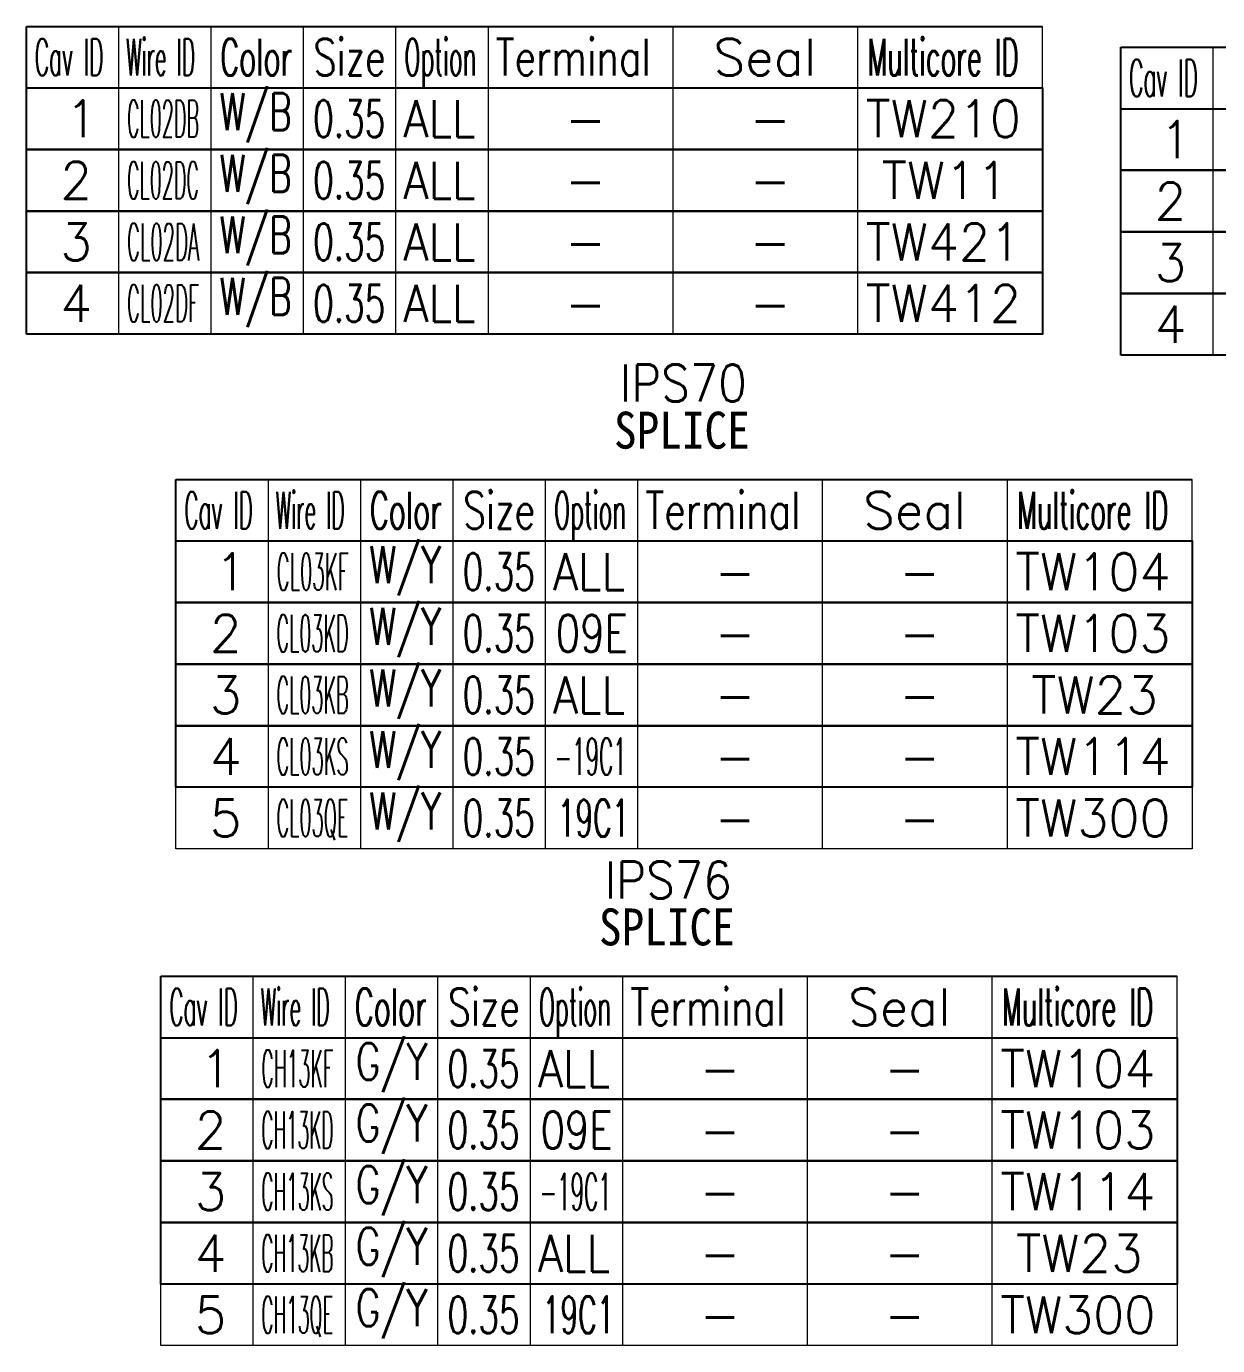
# Model space of a CAD drawing. Header units: inches. Extents: x 47316 to 59086, y 3141 to 11743.
# Drawn here: x 52019.2 to 52115.9, y 8496 to 8603.1 of the extents above; entities that cross this region are included whole.
import ezdxf

# ---------------------------------------------------------------- set-up
doc = ezdxf.new("R2010")
doc.units = ezdxf.units.IN
doc.header["$MEASUREMENT"] = 0
doc.styles.get("Standard").update_dxf_attribs({"font": ''})
doc.styles.get('Standard').set_extended_font_data('SimSun')

msp = doc.modelspace()

# ---------------------------------------------------------------- linework, layer by layer
at = {"color": 0, "linetype": 'Continuous', "lineweight": -2}
for p, q in [((52019.2, 8603.1), (52101.7, 8603.1)), ((52019.2, 8598.1), (52019.2, 8603.1)), ((52108.04, 8601.41), (52190.54, 8601.41)), ((52108.04, 8596.41), (52108.04, 8601.41)), ((52019.2, 8598.1), (52101.7, 8598.1)), ((52108.04, 8596.41), (52190.54, 8596.41)), ((52031.34, 8566.31), (52113.84, 8566.31)), ((52031.34, 8561.31), (52031.34, 8566.31)), ((52031.34, 8561.31), (52113.84, 8561.31)), ((52030.11, 8525.97), (52112.61, 8525.97)), ((52030.11, 8520.97), (52030.11, 8525.97)), ((52030.11, 8520.97), (52112.61, 8520.97))]:
    msp.add_line(p, q, dxfattribs=at)
at = {"color": 7, "linetype": 'Continuous', "lineweight": 15}
for p, q in [((52026.7, 8598.1), (52026.7, 8603.1)), ((52034.2, 8598.1), (52034.2, 8603.1)), ((52041.7, 8598.1), (52041.7, 8603.1)), ((52049.2, 8598.1), (52049.2, 8603.1)), ((52056.7, 8598.1), (52056.7, 8603.1)), ((52071.7, 8598.1), (52071.7, 8603.1)), ((52086.7, 8598.1), (52086.7, 8603.1)), ((52101.7, 8598.1), (52101.7, 8603.1)), ((52115.54, 8596.41), (52115.54, 8601.41)), ((52038.84, 8561.31), (52038.84, 8566.31)), ((52046.34, 8561.31), (52046.34, 8566.31)), ((52053.84, 8561.31), (52053.84, 8566.31)), ((52061.34, 8561.31), (52061.34, 8566.31)), ((52068.84, 8561.31), (52068.84, 8566.31)), ((52083.84, 8561.31), (52083.84, 8566.31)), ((52098.84, 8561.31), (52098.84, 8566.31)), ((52113.84, 8561.31), (52113.84, 8566.31)), ((52037.61, 8520.97), (52037.61, 8525.97)), ((52045.11, 8520.97), (52045.11, 8525.97)), ((52052.61, 8520.97), (52052.61, 8525.97)), ((52060.11, 8520.97), (52060.11, 8525.97)), ((52067.61, 8520.97), (52067.61, 8525.97)), ((52082.61, 8520.97), (52082.61, 8525.97)), ((52097.61, 8520.97), (52097.61, 8525.97)), ((52112.61, 8520.97), (52112.61, 8525.97))]:
    msp.add_line(p, q, dxfattribs=at)
at = {"color": 102, "linetype": 'Continuous', "lineweight": 15}
for p, q in [((52026.7, 8593.1), (52026.7, 8598.1)), ((52034.2, 8593.1), (52034.2, 8598.1)), ((52041.7, 8593.1), (52041.7, 8598.1)), ((52049.2, 8593.1), (52049.2, 8598.1)), ((52056.7, 8593.1), (52056.7, 8598.1)), ((52071.7, 8593.1), (52071.7, 8598.1)), ((52086.7, 8593.1), (52086.7, 8598.1)), ((52115.54, 8591.41), (52115.54, 8596.41)), ((52026.7, 8588.1), (52026.7, 8593.1)), ((52034.2, 8588.1), (52034.2, 8593.1)), ((52041.7, 8588.1), (52041.7, 8593.1)), ((52049.2, 8588.1), (52049.2, 8593.1)), ((52056.7, 8588.1), (52056.7, 8593.1)), ((52071.7, 8588.1), (52071.7, 8593.1)), ((52086.7, 8588.1), (52086.7, 8593.1)), ((52115.54, 8586.41), (52115.54, 8591.41)), ((52026.7, 8583.1), (52026.7, 8588.1)), ((52034.2, 8583.1), (52034.2, 8588.1)), ((52041.7, 8583.1), (52041.7, 8588.1)), ((52049.2, 8583.1), (52049.2, 8588.1)), ((52056.7, 8583.1), (52056.7, 8588.1)), ((52071.7, 8583.1), (52071.7, 8588.1)), ((52086.7, 8583.1), (52086.7, 8588.1)), ((52115.54, 8581.41), (52115.54, 8586.41)), ((52026.7, 8578.1), (52026.7, 8583.1)), ((52034.2, 8578.1), (52034.2, 8583.1)), ((52041.7, 8578.1), (52041.7, 8583.1)), ((52049.2, 8578.1), (52049.2, 8583.1)), ((52056.7, 8578.1), (52056.7, 8583.1)), ((52071.7, 8578.1), (52071.7, 8583.1)), ((52086.7, 8578.1), (52086.7, 8583.1)), ((52115.54, 8576.41), (52115.54, 8581.41)), ((52038.84, 8556.31), (52038.84, 8561.31)), ((52046.34, 8556.31), (52046.34, 8561.31)), ((52053.84, 8556.31), (52053.84, 8561.31)), ((52061.34, 8556.31), (52061.34, 8561.31)), ((52068.84, 8556.31), (52068.84, 8561.31)), ((52083.84, 8556.31), (52083.84, 8561.31)), ((52098.84, 8556.31), (52098.84, 8561.31)), ((52038.84, 8551.31), (52038.84, 8556.31)), ((52046.34, 8551.31), (52046.34, 8556.31)), ((52053.84, 8551.31), (52053.84, 8556.31)), ((52061.34, 8551.31), (52061.34, 8556.31)), ((52068.84, 8551.31), (52068.84, 8556.31)), ((52083.84, 8551.31), (52083.84, 8556.31)), ((52098.84, 8551.31), (52098.84, 8556.31)), ((52038.84, 8546.31), (52038.84, 8551.31)), ((52046.34, 8546.31), (52046.34, 8551.31)), ((52053.84, 8546.31), (52053.84, 8551.31)), ((52061.34, 8546.31), (52061.34, 8551.31)), ((52068.84, 8546.31), (52068.84, 8551.31)), ((52083.84, 8546.31), (52083.84, 8551.31)), ((52098.84, 8546.31), (52098.84, 8551.31)), ((52038.84, 8541.31), (52038.84, 8546.31)), ((52046.34, 8541.31), (52046.34, 8546.31)), ((52053.84, 8541.31), (52053.84, 8546.31)), ((52061.34, 8541.31), (52061.34, 8546.31)), ((52068.84, 8541.31), (52068.84, 8546.31)), ((52083.84, 8541.31), (52083.84, 8546.31)), ((52098.84, 8541.31), (52098.84, 8546.31)), ((52038.84, 8536.31), (52038.84, 8541.31)), ((52046.34, 8536.31), (52046.34, 8541.31)), ((52053.84, 8536.31), (52053.84, 8541.31)), ((52061.34, 8536.31), (52061.34, 8541.31)), ((52068.84, 8536.31), (52068.84, 8541.31)), ((52083.84, 8536.31), (52083.84, 8541.31)), ((52098.84, 8536.31), (52098.84, 8541.31)), ((52037.61, 8515.97), (52037.61, 8520.97)), ((52045.11, 8515.97), (52045.11, 8520.97)), ((52052.61, 8515.97), (52052.61, 8520.97)), ((52060.11, 8515.97), (52060.11, 8520.97)), ((52067.61, 8515.97), (52067.61, 8520.97)), ((52082.61, 8515.97), (52082.61, 8520.97)), ((52097.61, 8515.97), (52097.61, 8520.97)), ((52037.61, 8510.97), (52037.61, 8515.97)), ((52045.11, 8510.97), (52045.11, 8515.97)), ((52052.61, 8510.97), (52052.61, 8515.97)), ((52060.11, 8510.97), (52060.11, 8515.97)), ((52067.61, 8510.97), (52067.61, 8515.97)), ((52082.61, 8510.97), (52082.61, 8515.97)), ((52097.61, 8510.97), (52097.61, 8515.97)), ((52037.61, 8505.97), (52037.61, 8510.97)), ((52045.11, 8505.97), (52045.11, 8510.97)), ((52052.61, 8505.97), (52052.61, 8510.97)), ((52060.11, 8505.97), (52060.11, 8510.97)), ((52067.61, 8505.97), (52067.61, 8510.97)), ((52082.61, 8505.97), (52082.61, 8510.97)), ((52097.61, 8505.97), (52097.61, 8510.97)), ((52037.61, 8500.97), (52037.61, 8505.97)), ((52045.11, 8500.97), (52045.11, 8505.97)), ((52052.61, 8500.97), (52052.61, 8505.97)), ((52060.11, 8500.97), (52060.11, 8505.97)), ((52067.61, 8500.97), (52067.61, 8505.97)), ((52082.61, 8500.97), (52082.61, 8505.97)), ((52097.61, 8500.97), (52097.61, 8505.97)), ((52037.61, 8495.97), (52037.61, 8500.97)), ((52045.11, 8495.97), (52045.11, 8500.97)), ((52052.61, 8495.97), (52052.61, 8500.97)), ((52060.11, 8495.97), (52060.11, 8500.97)), ((52067.61, 8495.97), (52067.61, 8500.97)), ((52082.61, 8495.97), (52082.61, 8500.97)), ((52097.61, 8495.97), (52097.61, 8500.97))]:
    msp.add_line(p, q, dxfattribs=at)
at = {"color": 0, "linetype": 'Continuous', "lineweight": -2}
for points in [[(52019.2, 8593.1), (52019.2, 8598.1), (52101.7, 8598.1), (52101.7, 8593.1)], [(52108.04, 8591.41), (52108.04, 8596.41), (52190.54, 8596.41), (52190.54, 8591.41)], [(52019.2, 8588.1), (52019.2, 8593.1), (52101.7, 8593.1), (52101.7, 8588.1)], [(52108.04, 8586.41), (52108.04, 8591.41), (52190.54, 8591.41), (52190.54, 8586.41)], [(52019.2, 8583.1), (52019.2, 8588.1), (52101.7, 8588.1), (52101.7, 8583.1)], [(52108.04, 8581.41), (52108.04, 8586.41), (52190.54, 8586.41), (52190.54, 8581.41)], [(52019.2, 8578.1), (52019.2, 8583.1), (52101.7, 8583.1), (52101.7, 8578.1)], [(52108.04, 8576.41), (52108.04, 8581.41), (52190.54, 8581.41), (52190.54, 8576.41)], [(52031.34, 8556.31), (52031.34, 8561.31), (52113.84, 8561.31), (52113.84, 8556.31)], [(52031.34, 8551.31), (52031.34, 8556.31), (52113.84, 8556.31), (52113.84, 8551.31)], [(52031.34, 8546.31), (52031.34, 8551.31), (52113.84, 8551.31), (52113.84, 8546.31)], [(52031.34, 8541.31), (52031.34, 8546.31), (52113.84, 8546.31), (52113.84, 8541.31)], [(52030.11, 8515.97), (52030.11, 8520.97), (52112.61, 8520.97), (52112.61, 8515.97)], [(52030.11, 8510.97), (52030.11, 8515.97), (52112.61, 8515.97), (52112.61, 8510.97)], [(52030.11, 8505.97), (52030.11, 8510.97), (52112.61, 8510.97), (52112.61, 8505.97)], [(52030.11, 8500.97), (52030.11, 8505.97), (52112.61, 8505.97), (52112.61, 8500.97)]]:
    msp.add_lwpolyline(points, close=True, dxfattribs=at)
at = {"color": 0, "linetype": 'Continuous', "lineweight": 15}
for points in [[(52031.34, 8536.31), (52031.34, 8541.31), (52113.84, 8541.31), (52113.84, 8536.31)], [(52030.11, 8495.97), (52030.11, 8500.97), (52112.61, 8500.97), (52112.61, 8495.97)]]:
    msp.add_lwpolyline(points, close=True, dxfattribs=at)

# ---------------------------------------------------------------- texts
at = {"color": 7, "linetype": 'Continuous', "lineweight": 15, "char_height": 3, "attachment_point": 1}
for s, insert, width in [('\\Fromans.shx;\\W0.4292452830;\\T1.0000000000;\\o\\lCav ID', (52019.88, 8602.1), 6.5), ('\\Fromans.shx;\\W0.4026548673;\\T1.0000000000;\\o\\lWire ID', (52027.31, 8602.1), 6.5), ('\\Fromans.shx;\\W0.5687500000;\\T1.0000000000;\\o\\lColor', (52034.94, 8602.1), 6.5), ('\\Fromans.shx;\\W0.7222222222;\\T1.0000000000;\\o\\lSize', (52042.51, 8602.1), 6.5), ('\\Fromans.shx;\\W0.4595959596;\\T1.0000000000;\\o\\lOption', (52049.89, 8602.1), 6.5), ('\\Fromans.shx;\\W0.7480916031;\\T1.0000000000;\\o\\lTerminal', (52057.3, 8602.1), 14), ('\\Fromans.shx;\\W1.0000000000;\\T1.0000000000;\\o\\lSeal', (52074.98, 8602.1), 9.2857), ('\\Fromans.shx;\\W0.5185185185;\\T1.0000000000;\\o\\lMulticore ID', (52087.49, 8602.1), 14), ('\\Fromans.shx;\\W0.4292452830;\\T1.0000000000;\\o\\lCav ID', (52108.73, 8600.41), 6.5), ('\\Fromans.shx;\\W1.0000000000;\\T1.0000000000;\\o\\l1', (52022.38, 8597.1), 2.8571), ('\\Fromans.shx;\\W1.0000000000;\\T1.0000000000;\\o\\l1', (52111.22, 8595.41), 2.8571), ('\\Fromans.shx;\\W1.0000000000;\\T1.0000000000;\\o\\l2', (52021.95, 8592.1), 2.8571), ('\\Fromans.shx;\\W1.0000000000;\\T1.0000000000;\\o\\l2', (52110.79, 8590.41), 2.8571), ('\\Fromans.shx;\\W1.0000000000;\\T1.0000000000;\\o\\l3', (52021.95, 8587.1), 2.8571), ('\\Fromans.shx;\\W1.0000000000;\\T1.0000000000;\\o\\l3', (52110.79, 8585.41), 2.8571), ('\\Fromans.shx;\\W1.0000000000;\\T1.0000000000;\\o\\l4', (52021.95, 8582.1), 2.8571), ('\\Fromans.shx;\\W1.0000000000;\\T1.0000000000;\\o\\l4', (52110.79, 8580.41), 2.8571), ('\\Fromans.shx;\\W0.4292452830;\\T1.0000000000;\\o\\lCav ID', (52032.02, 8565.31), 6.5), ('\\Fromans.shx;\\W0.4026548673;\\T1.0000000000;\\o\\lWire ID', (52039.45, 8565.31), 6.5), ('\\Fromans.shx;\\W0.5687500000;\\T1.0000000000;\\o\\lColor', (52047.08, 8565.31), 6.5), ('\\Fromans.shx;\\W0.7222222222;\\T1.0000000000;\\o\\lSize', (52054.65, 8565.31), 6.5), ('\\Fromans.shx;\\W0.4595959596;\\T1.0000000000;\\o\\lOption', (52062.04, 8565.31), 6.5), ('\\Fromans.shx;\\W0.7480916031;\\T1.0000000000;\\o\\lTerminal', (52069.45, 8565.31), 14), ('\\Fromans.shx;\\W1.0000000000;\\T1.0000000000;\\o\\lSeal', (52087.13, 8565.31), 9.2857), ('\\Fromans.shx;\\W0.5185185185;\\T1.0000000000;\\o\\lMulticore ID', (52099.64, 8565.31), 14), ('\\Fromans.shx;\\W1.0000000000;\\T1.0000000000;\\o\\l1', (52034.52, 8560.31), 2.8571), ('\\Fromans.shx;\\W1.0000000000;\\T1.0000000000;\\o\\l2', (52034.09, 8555.31), 2.8571), ('\\Fromans.shx;\\W1.0000000000;\\T1.0000000000;\\o\\l3', (52034.09, 8550.31), 2.8571), ('\\Fromans.shx;\\W1.0000000000;\\T1.0000000000;\\o\\l4', (52034.09, 8545.31), 2.8571), ('\\Fromans.shx;\\W1.0000000000;\\T1.0000000000;\\o\\l5', (52034.09, 8540.31), 2.8571), ('\\Fromans.shx;\\W0.4292452830;\\T1.0000000000;\\o\\lCav ID', (52030.8, 8524.97), 6.5), ('\\Fromans.shx;\\W0.4026548673;\\T1.0000000000;\\o\\lWire ID', (52038.23, 8524.97), 6.5), ('\\Fromans.shx;\\W0.5687500000;\\T1.0000000000;\\o\\lColor', (52045.86, 8524.97), 6.5), ('\\Fromans.shx;\\W0.7222222222;\\T1.0000000000;\\o\\lSize', (52053.42, 8524.97), 6.5), ('\\Fromans.shx;\\W0.4595959596;\\T1.0000000000;\\o\\lOption', (52060.81, 8524.97), 6.5), ('\\Fromans.shx;\\W0.7480916031;\\T1.0000000000;\\o\\lTerminal', (52068.22, 8524.97), 14), ('\\Fromans.shx;\\W1.0000000000;\\T1.0000000000;\\o\\lSeal', (52085.9, 8524.97), 9.2857), ('\\Fromans.shx;\\W0.5185185185;\\T1.0000000000;\\o\\lMulticore ID', (52098.41, 8524.97), 14), ('\\Fromans.shx;\\W1.0000000000;\\T1.0000000000;\\o\\l1', (52033.29, 8519.97), 2.8571), ('\\Fromans.shx;\\W1.0000000000;\\T1.0000000000;\\o\\l2', (52032.86, 8514.97), 2.8571), ('\\Fromans.shx;\\W1.0000000000;\\T1.0000000000;\\o\\l3', (52032.86, 8509.97), 2.8571), ('\\Fromans.shx;\\W1.0000000000;\\T1.0000000000;\\o\\l4', (52032.86, 8504.97), 2.8571), ('\\Fromans.shx;\\W1.0000000000;\\T1.0000000000;\\o\\l5', (52032.86, 8499.97), 2.8571)]:
    msp.add_mtext(s, dxfattribs=dict(at, insert=insert, width=width))
at = {"color": 140, "linetype": 'Continuous', "lineweight": 15, "char_height": 3, "attachment_point": 1}
for s, insert, width in [('\\Fromans.shx;\\W0.6791044776;\\T1.0000000000;\\o\\lW/B', (52034.89, 8597.67), 6.5), ('\\Fromans.shx;\\W0.8750000000;\\T1.0000000000;\\o\\lALL', (52049.82, 8597.1), 6.5), ('\\Fromans.shx;\\W1.0000000000;\\T1.0000000000;\\o\\l-', (52077.91, 8597.1), 3.7143), ('\\Fromans.shx;\\W0.6791044776;\\T1.0000000000;\\o\\lW/B', (52034.89, 8592.67), 6.5), ('\\Fromans.shx;\\W0.8750000000;\\T1.0000000000;\\o\\lALL', (52049.82, 8592.1), 6.5), ('\\Fromans.shx;\\W1.0000000000;\\T1.0000000000;\\o\\l-', (52077.91, 8592.1), 3.7143), ('\\Fromans.shx;\\W0.6791044776;\\T1.0000000000;\\o\\lW/B', (52034.89, 8587.67), 6.5), ('\\Fromans.shx;\\W0.8750000000;\\T1.0000000000;\\o\\lALL', (52049.82, 8587.1), 6.5), ('\\Fromans.shx;\\W1.0000000000;\\T1.0000000000;\\o\\l-', (52077.91, 8587.1), 3.7143), ('\\Fromans.shx;\\W0.6791044776;\\T1.0000000000;\\o\\lW/B', (52034.89, 8582.67), 6.5), ('\\Fromans.shx;\\W0.8750000000;\\T1.0000000000;\\o\\lALL', (52049.82, 8582.1), 6.5), ('\\Fromans.shx;\\W1.0000000000;\\T1.0000000000;\\o\\l-', (52077.91, 8582.1), 3.7143), ('\\Fromans.shx;\\W0.7109375000;\\T1.0000000000;\\o\\lW/Y', (52047.04, 8560.88), 6.5), ('\\Fromans.shx;\\W0.8750000000;\\T1.0000000000;\\o\\lALL', (52061.96, 8560.31), 6.5), ('\\Fromans.shx;\\W1.0000000000;\\T1.0000000000;\\o\\l-', (52090.05, 8560.31), 3.7143), ('\\Fromans.shx;\\W0.7109375000;\\T1.0000000000;\\o\\lW/Y', (52047.04, 8555.88), 6.5), ('\\Fromans.shx;\\W0.7711864407;\\T1.0000000000;\\o\\l09E', (52062.17, 8555.31), 6.5), ('\\Fromans.shx;\\W1.0000000000;\\T1.0000000000;\\o\\l-', (52090.05, 8555.31), 3.7143), ('\\Fromans.shx;\\W0.7109375000;\\T1.0000000000;\\o\\lW/Y', (52047.04, 8550.88), 6.5), ('\\Fromans.shx;\\W0.8750000000;\\T1.0000000000;\\o\\lALL', (52061.96, 8550.31), 6.5), ('\\Fromans.shx;\\W1.0000000000;\\T1.0000000000;\\o\\l-', (52090.05, 8550.31), 3.7143), ('\\Fromans.shx;\\W0.7109375000;\\T1.0000000000;\\o\\lW/Y', (52047.04, 8545.88), 6.5), ('\\Fromans.shx;\\W0.4252336449;\\T1.0000000000;\\o\\l-19C1', (52062.08, 8545.31), 6.5), ('\\Fromans.shx;\\W1.0000000000;\\T1.0000000000;\\o\\l-', (52090.05, 8545.31), 3.7143), ('\\Fromans.shx;\\W0.7109375000;\\T1.0000000000;\\o\\lW/Y', (52047.04, 8540.88), 6.5), ('\\Fromans.shx;\\W0.5617283951;\\T1.0000000000;\\o\\l19C1', (52062.32, 8540.31), 6.5), ('\\Fromans.shx;\\W1.0000000000;\\T1.0000000000;\\o\\l-', (52090.05, 8540.31), 3.7143), ('\\Fromans.shx;\\W0.7459016393;\\T1.0000000000;\\o\\lG/Y', (52045.93, 8520.54), 6.5), ('\\Fromans.shx;\\W0.8750000000;\\T1.0000000000;\\o\\lALL', (52060.74, 8519.97), 6.5), ('\\Fromans.shx;\\W1.0000000000;\\T1.0000000000;\\o\\l-', (52088.83, 8519.97), 3.7143), ('\\Fromans.shx;\\W0.7459016393;\\T1.0000000000;\\o\\lG/Y', (52045.93, 8515.54), 6.5), ('\\Fromans.shx;\\W0.7711864407;\\T1.0000000000;\\o\\l09E', (52060.94, 8514.97), 6.5), ('\\Fromans.shx;\\W1.0000000000;\\T1.0000000000;\\o\\l-', (52088.83, 8514.97), 3.7143), ('\\Fromans.shx;\\W0.7459016393;\\T1.0000000000;\\o\\lG/Y', (52045.93, 8510.54), 6.5), ('\\Fromans.shx;\\W0.4252336449;\\T1.0000000000;\\o\\l-19C1', (52060.86, 8509.97), 6.5), ('\\Fromans.shx;\\W1.0000000000;\\T1.0000000000;\\o\\l-', (52088.83, 8509.97), 3.7143), ('\\Fromans.shx;\\W0.7459016393;\\T1.0000000000;\\o\\lG/Y', (52045.93, 8505.54), 6.5), ('\\Fromans.shx;\\W0.8750000000;\\T1.0000000000;\\o\\lALL', (52060.74, 8504.97), 6.5), ('\\Fromans.shx;\\W1.0000000000;\\T1.0000000000;\\o\\l-', (52088.83, 8504.97), 3.7143), ('\\Fromans.shx;\\W0.7459016393;\\T1.0000000000;\\o\\lG/Y', (52045.93, 8500.54), 6.5), ('\\Fromans.shx;\\W0.5617283951;\\T1.0000000000;\\o\\l19C1', (52061.1, 8499.97), 6.5), ('\\Fromans.shx;\\W1.0000000000;\\T1.0000000000;\\o\\l-', (52088.83, 8499.97), 3.7143)]:
    msp.add_mtext(s, dxfattribs=dict(at, insert=insert, width=width))
at = {"color": 21, "linetype": 'Continuous', "lineweight": 15, "char_height": 3, "attachment_point": 1}
for s, insert, width in [('\\Fromans.shx;\\W0.3791666667;\\T1.0000000000;\\o\\lCL02DB', (52027.36, 8597.1), 6.5), ('\\Fromans.shx;\\W0.6500000000;\\T1.0000000000;\\o\\l0.35', (52042.48, 8597.1), 6.5), ('\\Fromans.shx;\\W0.9800000000;\\T1.0000000000;\\o\\lTW210', (52087.34, 8597.1), 14), ('\\Fromans.shx;\\W1.0000000000;\\T1.0000000000;\\o\\l-', (52062.91, 8597.1), 3.7143), ('\\Fromans.shx;\\W0.3791666667;\\T1.0000000000;\\o\\lCL02DC', (52027.36, 8592.1), 6.5), ('\\Fromans.shx;\\W0.6500000000;\\T1.0000000000;\\o\\l0.35', (52042.48, 8592.1), 6.5), ('\\Fromans.shx;\\W1.0000000000;\\T1.0000000000;\\o\\lTW11', (52088.63, 8592.1), 11.4286), ('\\Fromans.shx;\\W1.0000000000;\\T1.0000000000;\\o\\l-', (52062.91, 8592.1), 3.7143), ('\\Fromans.shx;\\W0.3888888889;\\T1.0000000000;\\o\\lCL02DA', (52027.36, 8587.1), 6.5), ('\\Fromans.shx;\\W0.6500000000;\\T1.0000000000;\\o\\l0.35', (52042.48, 8587.1), 6.5), ('\\Fromans.shx;\\W0.9800000000;\\T1.0000000000;\\o\\lTW421', (52087.34, 8587.1), 14), ('\\Fromans.shx;\\W1.0000000000;\\T1.0000000000;\\o\\l-', (52062.91, 8587.1), 3.7143), ('\\Fromans.shx;\\W0.3888888889;\\T1.0000000000;\\o\\lCL02DF', (52027.36, 8582.1), 6.5), ('\\Fromans.shx;\\W0.6500000000;\\T1.0000000000;\\o\\l0.35', (52042.48, 8582.1), 6.5), ('\\Fromans.shx;\\W0.9800000000;\\T1.0000000000;\\o\\lTW412', (52087.34, 8582.1), 14), ('\\Fromans.shx;\\W1.0000000000;\\T1.0000000000;\\o\\l-', (52062.91, 8582.1), 3.7143), ('\\Fromans.shx;\\W0.3888888889;\\T1.0000000000;\\o\\lCL03KF', (52039.51, 8560.31), 6.5), ('\\Fromans.shx;\\W0.6500000000;\\T1.0000000000;\\o\\l0.35', (52054.62, 8560.31), 6.5), ('\\Fromans.shx;\\W0.9800000000;\\T1.0000000000;\\o\\lTW104', (52099.48, 8560.31), 14), ('\\Fromans.shx;\\W1.0000000000;\\T1.0000000000;\\o\\l-', (52075.05, 8560.31), 3.7143), ('\\Fromans.shx;\\W0.3791666667;\\T1.0000000000;\\o\\lCL03KD', (52039.5, 8555.31), 6.5), ('\\Fromans.shx;\\W0.6500000000;\\T1.0000000000;\\o\\l0.35', (52054.62, 8555.31), 6.5), ('\\Fromans.shx;\\W0.9800000000;\\T1.0000000000;\\o\\lTW103', (52099.48, 8555.31), 14), ('\\Fromans.shx;\\W1.0000000000;\\T1.0000000000;\\o\\l-', (52075.05, 8555.31), 3.7143), ('\\Fromans.shx;\\W0.3791666667;\\T1.0000000000;\\o\\lCL03KB', (52039.5, 8550.31), 6.5), ('\\Fromans.shx;\\W0.6500000000;\\T1.0000000000;\\o\\l0.35', (52054.62, 8550.31), 6.5), ('\\Fromans.shx;\\W1.0000000000;\\T1.0000000000;\\o\\lTW23', (52100.77, 8550.31), 11.4286), ('\\Fromans.shx;\\W1.0000000000;\\T1.0000000000;\\o\\l-', (52075.05, 8550.31), 3.7143), ('\\Fromans.shx;\\W0.3823529412;\\T1.0000000000;\\o\\lCL03KS', (52039.5, 8545.31), 6.5), ('\\Fromans.shx;\\W0.6500000000;\\T1.0000000000;\\o\\l0.35', (52054.62, 8545.31), 6.5), ('\\Fromans.shx;\\W0.9800000000;\\T1.0000000000;\\o\\lTW114', (52099.48, 8545.31), 14), ('\\Fromans.shx;\\W1.0000000000;\\T1.0000000000;\\o\\l-', (52075.05, 8545.31), 3.7143), ('\\Fromans.shx;\\W0.3823529412;\\T1.0000000000;\\o\\lCL03QE', (52039.5, 8540.31), 6.5), ('\\Fromans.shx;\\W0.6500000000;\\T1.0000000000;\\o\\l0.35', (52054.62, 8540.31), 6.5), ('\\Fromans.shx;\\W0.9800000000;\\T1.0000000000;\\o\\lTW300', (52099.48, 8540.31), 14), ('\\Fromans.shx;\\W1.0000000000;\\T1.0000000000;\\o\\l-', (52075.05, 8540.31), 3.7143), ('\\Fromans.shx;\\W0.3729508197;\\T1.0000000000;\\o\\lCH13KF', (52038.27, 8519.97), 6.5), ('\\Fromans.shx;\\W0.6500000000;\\T1.0000000000;\\o\\l0.35', (52053.39, 8519.97), 6.5), ('\\Fromans.shx;\\W0.9800000000;\\T1.0000000000;\\o\\lTW104', (52098.25, 8519.97), 14), ('\\Fromans.shx;\\W1.0000000000;\\T1.0000000000;\\o\\l-', (52073.83, 8519.97), 3.7143), ('\\Fromans.shx;\\W0.3640000000;\\T1.0000000000;\\o\\lCH13KD', (52038.27, 8514.97), 6.5), ('\\Fromans.shx;\\W0.6500000000;\\T1.0000000000;\\o\\l0.35', (52053.39, 8514.97), 6.5), ('\\Fromans.shx;\\W0.9800000000;\\T1.0000000000;\\o\\lTW103', (52098.25, 8514.97), 14), ('\\Fromans.shx;\\W1.0000000000;\\T1.0000000000;\\o\\l-', (52073.83, 8514.97), 3.7143), ('\\Fromans.shx;\\W0.3669354839;\\T1.0000000000;\\o\\lCH13KS', (52038.27, 8509.97), 6.5), ('\\Fromans.shx;\\W0.6500000000;\\T1.0000000000;\\o\\l0.35', (52053.39, 8509.97), 6.5), ('\\Fromans.shx;\\W0.9800000000;\\T1.0000000000;\\o\\lTW114', (52098.25, 8509.97), 14), ('\\Fromans.shx;\\W1.0000000000;\\T1.0000000000;\\o\\l-', (52073.83, 8509.97), 3.7143), ('\\Fromans.shx;\\W0.3640000000;\\T1.0000000000;\\o\\lCH13KB', (52038.27, 8504.97), 6.5), ('\\Fromans.shx;\\W0.6500000000;\\T1.0000000000;\\o\\l0.35', (52053.39, 8504.97), 6.5), ('\\Fromans.shx;\\W1.0000000000;\\T1.0000000000;\\o\\lTW23', (52099.54, 8504.97), 11.4286), ('\\Fromans.shx;\\W1.0000000000;\\T1.0000000000;\\o\\l-', (52073.83, 8504.97), 3.7143), ('\\Fromans.shx;\\W0.3669354839;\\T1.0000000000;\\o\\lCH13QE', (52038.27, 8499.97), 6.5), ('\\Fromans.shx;\\W0.6500000000;\\T1.0000000000;\\o\\l0.35', (52053.39, 8499.97), 6.5), ('\\Fromans.shx;\\W0.9800000000;\\T1.0000000000;\\o\\lTW300', (52098.25, 8499.97), 14), ('\\Fromans.shx;\\W1.0000000000;\\T1.0000000000;\\o\\l-', (52073.83, 8499.97), 3.7143)]:
    msp.add_mtext(s, dxfattribs=dict(at, insert=insert, width=width))
at = {"color": 6, "linetype": 'Continuous', "lineweight": 20, "char_height": 3, "attachment_point": 1}
for s, insert, width in [('\\Fromans.shx;\\W0.9000000000;\\T1.0000000000;\\o\\lIPS70', (52067.38, 8575.63), 11.4429), ('\\f黑体|b0|i0|c1|p0;\\W0.9000000000;\\T1.0000000000;\\o\\lSPLICE', (52066.9, 8571.81), 11.6494), ('\\Fromans.shx;\\W0.9000000000;\\T1.0000000000;\\o\\lIPS76', (52066.16, 8535.29), 11.4429), ('\\f黑体|b0|i0|c1|p0;\\W0.9000000000;\\T1.0000000000;\\o\\lSPLICE', (52065.68, 8531.47), 11.6494)]:
    msp.add_mtext(s, dxfattribs=dict(at, insert=insert, width=width))

doc.saveas('drawing.dxf')
